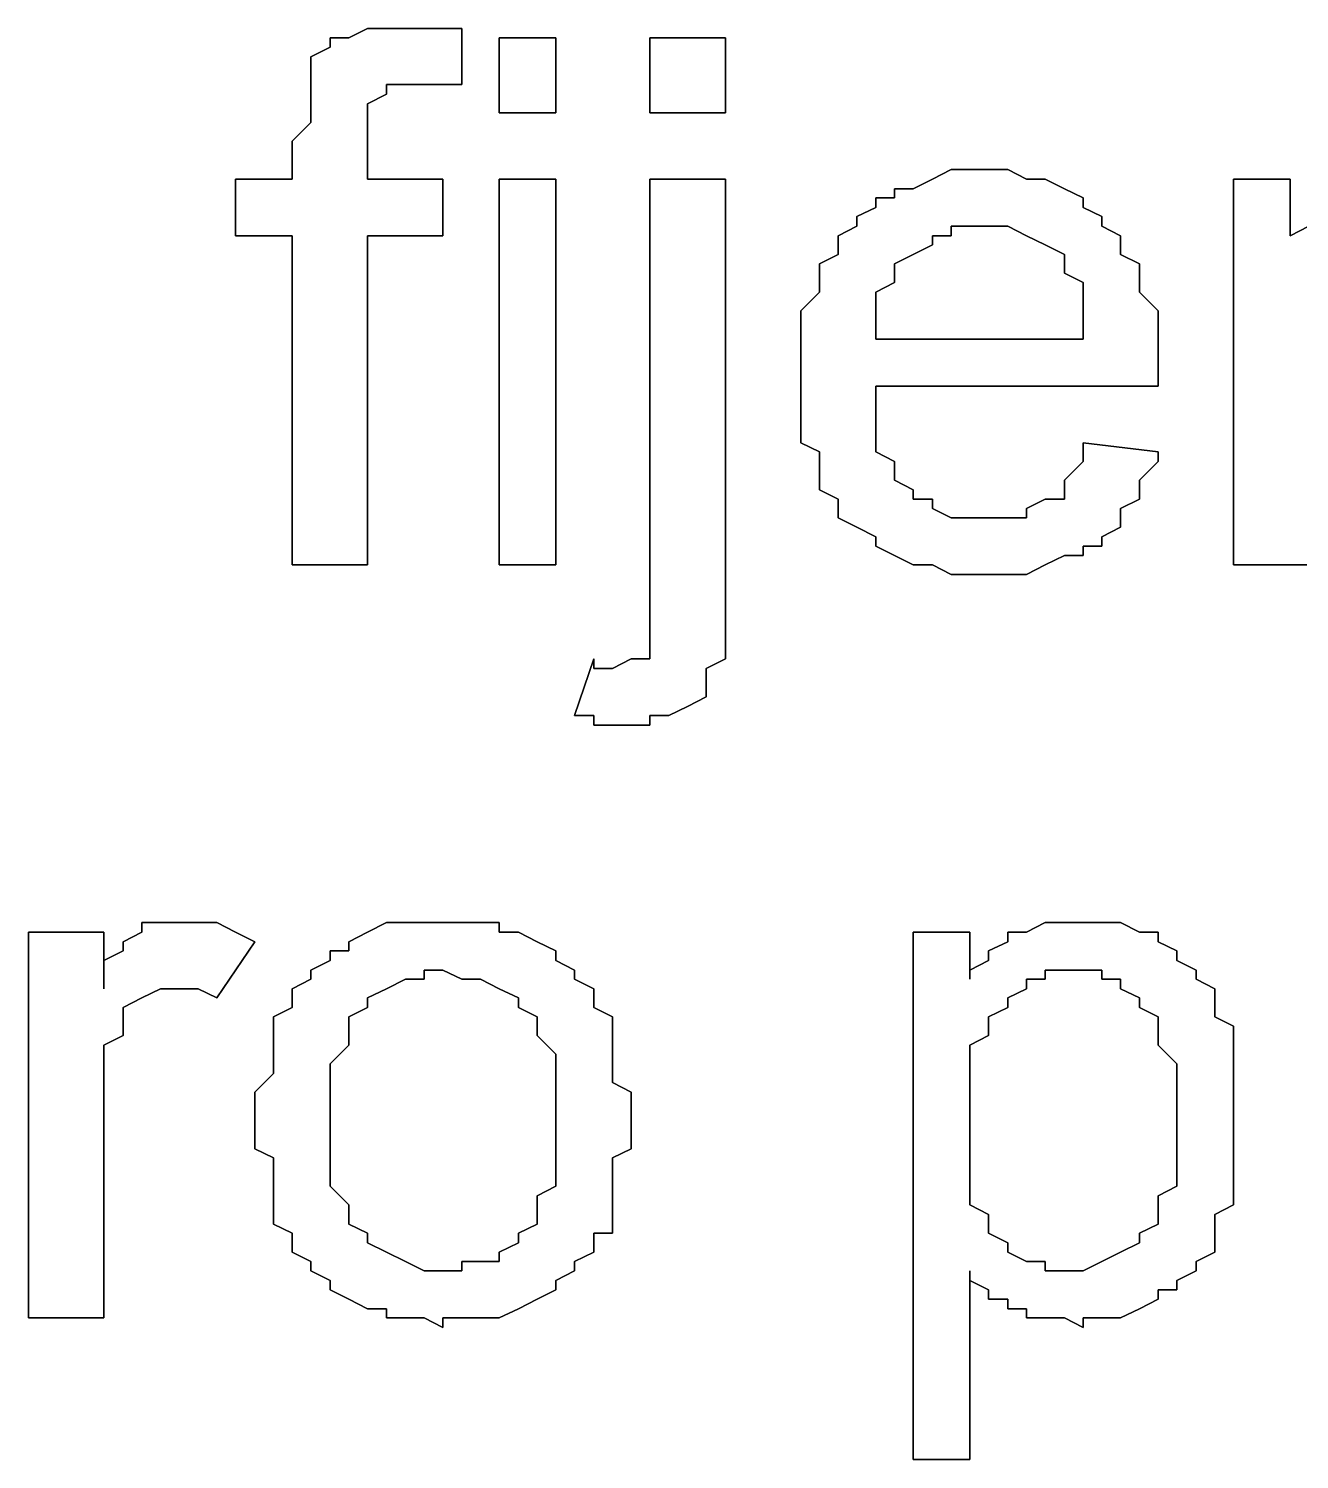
# Model space of a CAD drawing. Header units: metres. Extents: x 2.9 to 42.8, y 1.7 to 28.7.
# Drawn here: x 40.326 to 40.5641, y 16.4306 to 16.6987 of the extents above; entities that cross this region are included whole.
import ezdxf

# ---------------------------------------------------------------- set-up
doc = ezdxf.new("R2010")
doc.units = ezdxf.units.M
doc.layers.add('GRIS', color=8, linetype='Continuous')

msp = doc.modelspace()

# ---------------------------------------------------------------- linework, layer by layer
at = {"layer": 'GRIS', "lineweight": -3}
for points in [[(40.3895, 16.6987), (40.386, 16.697), (40.3895, 16.6987)], [(40.3931, 16.6987), (40.3895, 16.6987), (40.3931, 16.6987)], [(40.3966, 16.6987), (40.3931, 16.6987), (40.3966, 16.6987)], [(40.4001, 16.6987), (40.3966, 16.6987), (40.4001, 16.6987)], [(40.4036, 16.6987), (40.4001, 16.6987), (40.4036, 16.6987)], [(40.4072, 16.6987), (40.4036, 16.6987), (40.4072, 16.6987)], [(40.4072, 16.6882), (40.4072, 16.6987), (40.4072, 16.6882)], [(40.3825, 16.6952), (40.3789, 16.6934), (40.3825, 16.6952)], [(40.386, 16.697), (40.3825, 16.697), (40.386, 16.697)], [(40.3825, 16.697), (40.3825, 16.6952), (40.3825, 16.697)], [(40.4248, 16.697), (40.4142, 16.697), (40.4248, 16.697)], [(40.4142, 16.697), (40.4142, 16.6829), (40.4142, 16.697)], [(40.4248, 16.6829), (40.4248, 16.697), (40.4248, 16.6829)], [(40.4566, 16.697), (40.4424, 16.697), (40.4566, 16.697)], [(40.4424, 16.697), (40.4424, 16.6829), (40.4424, 16.697)], [(40.4566, 16.6829), (40.4566, 16.697), (40.4566, 16.6829)], [(40.3789, 16.6934), (40.3789, 16.6917), (40.3789, 16.6934)], [(40.3789, 16.6917), (40.3789, 16.6882), (40.3789, 16.6917)], [(40.3789, 16.6882), (40.3789, 16.6864), (40.3789, 16.6882)], [(40.3931, 16.6864), (40.3931, 16.6882), (40.3931, 16.6864)], [(40.3931, 16.6882), (40.3966, 16.6882), (40.3931, 16.6882)], [(40.3966, 16.6882), (40.4001, 16.6882), (40.3966, 16.6882)], [(40.4001, 16.6882), (40.4036, 16.6882), (40.4001, 16.6882)], [(40.4036, 16.6882), (40.4072, 16.6882), (40.4036, 16.6882)], [(40.3789, 16.6864), (40.3789, 16.6829), (40.3789, 16.6864)], [(40.3895, 16.6846), (40.3931, 16.6864), (40.3895, 16.6846)], [(40.3895, 16.6829), (40.3895, 16.6846), (40.3895, 16.6829)], [(40.3789, 16.6829), (40.3789, 16.6811), (40.3789, 16.6829)], [(40.3895, 16.6793), (40.3895, 16.6829), (40.3895, 16.6793)], [(40.4142, 16.6829), (40.4248, 16.6829), (40.4142, 16.6829)], [(40.4424, 16.6829), (40.4566, 16.6829), (40.4424, 16.6829)], [(40.3789, 16.6811), (40.3754, 16.6776), (40.3789, 16.6811)], [(40.3895, 16.6776), (40.3895, 16.6793), (40.3895, 16.6776)], [(40.3754, 16.6776), (40.3754, 16.6705), (40.3754, 16.6776)], [(40.3895, 16.6705), (40.3895, 16.6776), (40.3895, 16.6705)], [(40.3754, 16.6705), (40.3648, 16.6705), (40.3754, 16.6705)], [(40.3648, 16.6705), (40.3648, 16.6599), (40.3648, 16.6705)], [(40.4036, 16.6705), (40.3895, 16.6705), (40.4036, 16.6705)], [(40.4036, 16.6599), (40.4036, 16.6705), (40.4036, 16.6599)], [(40.4248, 16.6705), (40.4142, 16.6705), (40.4248, 16.6705)], [(40.4142, 16.6705), (40.4142, 16.5982), (40.4142, 16.6705)], [(40.4248, 16.5982), (40.4248, 16.6705), (40.4248, 16.5982)], [(40.4566, 16.6705), (40.4424, 16.6705), (40.4566, 16.6705)], [(40.4424, 16.6705), (40.4424, 16.5947), (40.4424, 16.6705)], [(40.4566, 16.5947), (40.4566, 16.6705), (40.4566, 16.5947)], [(40.4954, 16.6705), (40.4918, 16.6687), (40.4954, 16.6705)], [(40.4989, 16.6723), (40.4954, 16.6705), (40.4989, 16.6723)], [(40.5024, 16.6723), (40.4989, 16.6723), (40.5024, 16.6723)], [(40.5059, 16.6723), (40.5024, 16.6723), (40.5059, 16.6723)], [(40.5095, 16.6723), (40.5059, 16.6723), (40.5095, 16.6723)], [(40.513, 16.6705), (40.5095, 16.6723), (40.513, 16.6705)], [(40.5165, 16.6705), (40.513, 16.6705), (40.5165, 16.6705)], [(40.5201, 16.6687), (40.5165, 16.6705), (40.5201, 16.6687)], [(40.5624, 16.6705), (40.5518, 16.6705), (40.5624, 16.6705)], [(40.5518, 16.6705), (40.5518, 16.5982), (40.5518, 16.6705)], [(40.5624, 16.6599), (40.5624, 16.6705), (40.5624, 16.6599)], [(40.4918, 16.6687), (40.4883, 16.6687), (40.4918, 16.6687)], [(40.4883, 16.6687), (40.4883, 16.667), (40.4883, 16.6687)], [(40.5236, 16.667), (40.5201, 16.6687), (40.5236, 16.667)], [(40.4848, 16.6652), (40.4812, 16.6635), (40.4848, 16.6652)], [(40.4883, 16.667), (40.4848, 16.667), (40.4883, 16.667)], [(40.4848, 16.667), (40.4848, 16.6652), (40.4848, 16.667)], [(40.5236, 16.6652), (40.5236, 16.667), (40.5236, 16.6652)], [(40.5271, 16.6635), (40.5236, 16.6652), (40.5271, 16.6635)], [(40.4812, 16.6635), (40.4812, 16.6617), (40.4812, 16.6635)], [(40.5271, 16.6617), (40.5271, 16.6635), (40.5271, 16.6617)], [(40.3648, 16.6599), (40.3754, 16.6599), (40.3648, 16.6599)], [(40.3754, 16.6599), (40.3754, 16.5982), (40.3754, 16.6599)], [(40.3895, 16.5982), (40.3895, 16.6599), (40.3895, 16.5982)], [(40.3895, 16.6599), (40.4036, 16.6599), (40.3895, 16.6599)], [(40.4812, 16.6617), (40.4777, 16.6599), (40.4812, 16.6617)], [(40.4777, 16.6599), (40.4777, 16.6582), (40.4777, 16.6599)], [(40.4954, 16.6582), (40.4954, 16.6599), (40.4954, 16.6582)], [(40.4954, 16.6599), (40.4989, 16.6599), (40.4954, 16.6599)], [(40.4989, 16.6599), (40.4989, 16.6617), (40.4989, 16.6599)], [(40.4989, 16.6617), (40.5024, 16.6617), (40.4989, 16.6617)], [(40.5024, 16.6617), (40.5059, 16.6617), (40.5024, 16.6617)], [(40.5059, 16.6617), (40.5095, 16.6617), (40.5059, 16.6617)], [(40.5095, 16.6617), (40.513, 16.6599), (40.5095, 16.6617)], [(40.513, 16.6599), (40.5165, 16.6582), (40.513, 16.6599)], [(40.5306, 16.6599), (40.5271, 16.6617), (40.5306, 16.6599)], [(40.5306, 16.6582), (40.5306, 16.6599), (40.5306, 16.6582)], [(40.5659, 16.6617), (40.5624, 16.6599), (40.5659, 16.6617)], [(40.4777, 16.6582), (40.4777, 16.6564), (40.4777, 16.6582)], [(40.4918, 16.6564), (40.4954, 16.6582), (40.4918, 16.6564)], [(40.5165, 16.6582), (40.5201, 16.6564), (40.5165, 16.6582)], [(40.5306, 16.6564), (40.5306, 16.6582), (40.5306, 16.6564)], [(40.4777, 16.6564), (40.4742, 16.6546), (40.4777, 16.6564)], [(40.4742, 16.6546), (40.4742, 16.6529), (40.4742, 16.6546)], [(40.4883, 16.6546), (40.4918, 16.6564), (40.4883, 16.6546)], [(40.4883, 16.6529), (40.4883, 16.6546), (40.4883, 16.6529)], [(40.5201, 16.6564), (40.5201, 16.6546), (40.5201, 16.6564)], [(40.5201, 16.6546), (40.5201, 16.6529), (40.5201, 16.6546)], [(40.5342, 16.6546), (40.5306, 16.6564), (40.5342, 16.6546)], [(40.5342, 16.6529), (40.5342, 16.6546), (40.5342, 16.6529)], [(40.4742, 16.6529), (40.4742, 16.6511), (40.4742, 16.6529)], [(40.4883, 16.6511), (40.4883, 16.6529), (40.4883, 16.6511)], [(40.5201, 16.6529), (40.5236, 16.6511), (40.5201, 16.6529)], [(40.5342, 16.6511), (40.5342, 16.6529), (40.5342, 16.6511)], [(40.4742, 16.6493), (40.4707, 16.6458), (40.4742, 16.6493)], [(40.4742, 16.6511), (40.4742, 16.6493), (40.4742, 16.6511)], [(40.4848, 16.6493), (40.4883, 16.6511), (40.4848, 16.6493)], [(40.4848, 16.6458), (40.4848, 16.6493), (40.4848, 16.6458)], [(40.5236, 16.6511), (40.5236, 16.6493), (40.5236, 16.6511)], [(40.5236, 16.6493), (40.5236, 16.6458), (40.5236, 16.6493)], [(40.5342, 16.6493), (40.5342, 16.6511), (40.5342, 16.6493)], [(40.5377, 16.6458), (40.5342, 16.6493), (40.5377, 16.6458)], [(40.4707, 16.6458), (40.4707, 16.6441), (40.4707, 16.6458)], [(40.4707, 16.6441), (40.4707, 16.6423), (40.4707, 16.6441)], [(40.4848, 16.6441), (40.4848, 16.6458), (40.4848, 16.6441)], [(40.4848, 16.6405), (40.4848, 16.6441), (40.4848, 16.6405)], [(40.5236, 16.6458), (40.5236, 16.6441), (40.5236, 16.6458)], [(40.5236, 16.6441), (40.5236, 16.6405), (40.5236, 16.6441)], [(40.5377, 16.6441), (40.5377, 16.6458), (40.5377, 16.6441)], [(40.5377, 16.6423), (40.5377, 16.6441), (40.5377, 16.6423)], [(40.4707, 16.6423), (40.4707, 16.6388), (40.4707, 16.6423)], [(40.5377, 16.6388), (40.5377, 16.6423), (40.5377, 16.6388)], [(40.4707, 16.6388), (40.4707, 16.637), (40.4707, 16.6388)], [(40.5236, 16.6405), (40.4848, 16.6405), (40.5236, 16.6405)], [(40.5377, 16.637), (40.5377, 16.6388), (40.5377, 16.637)], [(40.4707, 16.637), (40.4707, 16.6335), (40.4707, 16.637)], [(40.5377, 16.6335), (40.5377, 16.637), (40.5377, 16.6335)], [(40.4707, 16.6335), (40.4707, 16.6317), (40.4707, 16.6335)], [(40.5377, 16.6317), (40.5377, 16.6335), (40.5377, 16.6317)], [(40.4707, 16.6317), (40.4707, 16.6299), (40.4707, 16.6317)], [(40.4848, 16.6282), (40.4848, 16.6317), (40.4848, 16.6282)], [(40.4848, 16.6317), (40.5377, 16.6317), (40.4848, 16.6317)], [(40.4707, 16.6299), (40.4707, 16.6264), (40.4707, 16.6299)], [(40.4848, 16.6264), (40.4848, 16.6282), (40.4848, 16.6264)], [(40.4707, 16.6264), (40.4707, 16.6247), (40.4707, 16.6264)], [(40.4848, 16.6229), (40.4848, 16.6264), (40.4848, 16.6229)], [(40.4707, 16.6247), (40.4707, 16.6211), (40.4707, 16.6247)], [(40.4848, 16.6211), (40.4848, 16.6229), (40.4848, 16.6211)], [(40.4707, 16.6211), (40.4742, 16.6194), (40.4707, 16.6211)], [(40.4848, 16.6194), (40.4848, 16.6211), (40.4848, 16.6194)], [(40.5236, 16.6211), (40.5236, 16.6194), (40.5236, 16.6211)], [(40.5377, 16.6194), (40.5236, 16.6211), (40.5377, 16.6194)], [(40.4742, 16.6194), (40.4742, 16.6176), (40.4742, 16.6194)], [(40.4742, 16.6176), (40.4742, 16.6158), (40.4742, 16.6176)], [(40.4883, 16.6176), (40.4848, 16.6194), (40.4883, 16.6176)], [(40.4883, 16.6158), (40.4883, 16.6176), (40.4883, 16.6158)], [(40.5236, 16.6176), (40.5201, 16.6141), (40.5236, 16.6176)], [(40.5236, 16.6194), (40.5236, 16.6176), (40.5236, 16.6194)], [(40.5342, 16.6141), (40.5377, 16.6176), (40.5342, 16.6141)], [(40.5377, 16.6176), (40.5377, 16.6194), (40.5377, 16.6176)], [(40.4742, 16.6158), (40.4742, 16.6123), (40.4742, 16.6158)], [(40.4883, 16.6141), (40.4883, 16.6158), (40.4883, 16.6141)], [(40.4742, 16.6123), (40.4777, 16.6105), (40.4742, 16.6123)], [(40.4918, 16.6123), (40.4883, 16.6141), (40.4918, 16.6123)], [(40.4918, 16.6105), (40.4918, 16.6123), (40.4918, 16.6105)], [(40.5201, 16.6141), (40.5201, 16.6123), (40.5201, 16.6141)], [(40.5201, 16.6123), (40.5201, 16.6105), (40.5201, 16.6123)], [(40.5342, 16.6123), (40.5342, 16.6141), (40.5342, 16.6123)], [(40.5342, 16.6105), (40.5342, 16.6123), (40.5342, 16.6105)], [(40.4777, 16.6105), (40.4777, 16.6088), (40.4777, 16.6105)], [(40.4777, 16.6088), (40.4777, 16.607), (40.4777, 16.6088)], [(40.4954, 16.6105), (40.4918, 16.6105), (40.4954, 16.6105)], [(40.4954, 16.6088), (40.4954, 16.6105), (40.4954, 16.6088)], [(40.4989, 16.607), (40.4954, 16.6088), (40.4989, 16.607)], [(40.5165, 16.6105), (40.513, 16.6088), (40.5165, 16.6105)], [(40.513, 16.6088), (40.513, 16.607), (40.513, 16.6088)], [(40.5201, 16.6105), (40.5165, 16.6105), (40.5201, 16.6105)], [(40.5306, 16.6088), (40.5342, 16.6105), (40.5306, 16.6088)], [(40.5306, 16.607), (40.5306, 16.6088), (40.5306, 16.607)], [(40.4777, 16.607), (40.4812, 16.6053), (40.4777, 16.607)], [(40.5024, 16.607), (40.4989, 16.607), (40.5024, 16.607)], [(40.5059, 16.607), (40.5024, 16.607), (40.5059, 16.607)], [(40.5095, 16.607), (40.5059, 16.607), (40.5095, 16.607)], [(40.513, 16.607), (40.5095, 16.607), (40.513, 16.607)], [(40.5306, 16.6053), (40.5306, 16.607), (40.5306, 16.6053)], [(40.4812, 16.6053), (40.4848, 16.6035), (40.4812, 16.6053)], [(40.4848, 16.6035), (40.4848, 16.6017), (40.4848, 16.6035)], [(40.5271, 16.6035), (40.5306, 16.6053), (40.5271, 16.6035)], [(40.5271, 16.6017), (40.5271, 16.6035), (40.5271, 16.6017)], [(40.4848, 16.6017), (40.4883, 16.6), (40.4848, 16.6017)], [(40.5236, 16.6), (40.5236, 16.6017), (40.5236, 16.6)], [(40.5236, 16.6017), (40.5271, 16.6017), (40.5236, 16.6017)], [(40.3754, 16.5982), (40.3895, 16.5982), (40.3754, 16.5982)], [(40.4142, 16.5982), (40.4248, 16.5982), (40.4142, 16.5982)], [(40.4883, 16.6), (40.4918, 16.5982), (40.4883, 16.6)], [(40.4918, 16.5982), (40.4954, 16.5982), (40.4918, 16.5982)], [(40.4954, 16.5982), (40.4989, 16.5964), (40.4954, 16.5982)], [(40.513, 16.5964), (40.5165, 16.5982), (40.513, 16.5964)], [(40.5165, 16.5982), (40.5201, 16.6), (40.5165, 16.5982)], [(40.5201, 16.6), (40.5236, 16.6), (40.5201, 16.6)], [(40.5518, 16.5982), (40.5659, 16.5982), (40.5518, 16.5982)], [(40.4989, 16.5964), (40.5024, 16.5964), (40.4989, 16.5964)], [(40.5024, 16.5964), (40.5059, 16.5964), (40.5024, 16.5964)], [(40.5059, 16.5964), (40.5095, 16.5964), (40.5059, 16.5964)], [(40.5095, 16.5964), (40.513, 16.5964), (40.5095, 16.5964)], [(40.4424, 16.5947), (40.4424, 16.5929), (40.4424, 16.5947)], [(40.4424, 16.5929), (40.4424, 16.5894), (40.4424, 16.5929)], [(40.4566, 16.5911), (40.4566, 16.5947), (40.4566, 16.5911)], [(40.4566, 16.5876), (40.4566, 16.5911), (40.4566, 16.5876)], [(40.4424, 16.5894), (40.4424, 16.5876), (40.4424, 16.5894)], [(40.4424, 16.5876), (40.4424, 16.5841), (40.4424, 16.5876)], [(40.4566, 16.5858), (40.4566, 16.5876), (40.4566, 16.5858)], [(40.4566, 16.5823), (40.4566, 16.5858), (40.4566, 16.5823)], [(40.4424, 16.5841), (40.4424, 16.5823), (40.4424, 16.5841)], [(40.4424, 16.5823), (40.4424, 16.5806), (40.4424, 16.5823)], [(40.4566, 16.5806), (40.4566, 16.5823), (40.4566, 16.5806)], [(40.4319, 16.5806), (40.4283, 16.57), (40.4319, 16.5806)], [(40.4319, 16.5788), (40.4319, 16.5806), (40.4319, 16.5788)], [(40.4389, 16.5806), (40.4354, 16.5788), (40.4389, 16.5806)], [(40.4424, 16.5806), (40.4389, 16.5806), (40.4424, 16.5806)], [(40.453, 16.5788), (40.4566, 16.5806), (40.453, 16.5788)], [(40.4354, 16.5788), (40.4319, 16.5788), (40.4354, 16.5788)], [(40.453, 16.577), (40.453, 16.5788), (40.453, 16.577)], [(40.453, 16.5753), (40.453, 16.577), (40.453, 16.5753)], [(40.453, 16.5735), (40.453, 16.5753), (40.453, 16.5735)], [(40.446, 16.57), (40.4495, 16.5717), (40.446, 16.57)], [(40.4495, 16.5717), (40.453, 16.5735), (40.4495, 16.5717)], [(40.4283, 16.57), (40.4319, 16.57), (40.4283, 16.57)], [(40.4319, 16.57), (40.4319, 16.5682), (40.4319, 16.57)], [(40.4424, 16.5682), (40.4424, 16.57), (40.4424, 16.5682)], [(40.4424, 16.57), (40.446, 16.57), (40.4424, 16.57)], [(40.4319, 16.5682), (40.4354, 16.5682), (40.4319, 16.5682)], [(40.4354, 16.5682), (40.4389, 16.5682), (40.4354, 16.5682)], [(40.4389, 16.5682), (40.4424, 16.5682), (40.4389, 16.5682)], [(40.3507, 16.5312), (40.3472, 16.5312), (40.3507, 16.5312)], [(40.3472, 16.5312), (40.3472, 16.5294), (40.3472, 16.5312)], [(40.3543, 16.5312), (40.3507, 16.5312), (40.3543, 16.5312)], [(40.3578, 16.5312), (40.3543, 16.5312), (40.3578, 16.5312)], [(40.3613, 16.5312), (40.3578, 16.5312), (40.3613, 16.5312)], [(40.3648, 16.5294), (40.3613, 16.5312), (40.3648, 16.5294)], [(40.3931, 16.5312), (40.3895, 16.5294), (40.3931, 16.5312)], [(40.3966, 16.5312), (40.3931, 16.5312), (40.3966, 16.5312)], [(40.4001, 16.5312), (40.3966, 16.5312), (40.4001, 16.5312)], [(40.4036, 16.5312), (40.4001, 16.5312), (40.4036, 16.5312)], [(40.4072, 16.5312), (40.4036, 16.5312), (40.4072, 16.5312)], [(40.4107, 16.5312), (40.4072, 16.5312), (40.4107, 16.5312)], [(40.4142, 16.5312), (40.4107, 16.5312), (40.4142, 16.5312)], [(40.4142, 16.5294), (40.4142, 16.5312), (40.4142, 16.5294)], [(40.5165, 16.5312), (40.513, 16.5294), (40.5165, 16.5312)], [(40.5201, 16.5312), (40.5165, 16.5312), (40.5201, 16.5312)], [(40.5236, 16.5312), (40.5201, 16.5312), (40.5236, 16.5312)], [(40.5271, 16.5312), (40.5236, 16.5312), (40.5271, 16.5312)], [(40.5306, 16.5312), (40.5271, 16.5312), (40.5306, 16.5312)], [(40.5342, 16.5294), (40.5306, 16.5312), (40.5342, 16.5294)], [(40.3401, 16.5294), (40.326, 16.5294), (40.3401, 16.5294)], [(40.326, 16.5294), (40.326, 16.4571), (40.326, 16.5294)], [(40.3401, 16.5188), (40.3401, 16.5294), (40.3401, 16.5188)], [(40.3472, 16.5294), (40.3437, 16.5276), (40.3472, 16.5294)], [(40.3684, 16.5276), (40.3648, 16.5294), (40.3684, 16.5276)], [(40.3895, 16.5294), (40.386, 16.5276), (40.3895, 16.5294)], [(40.4178, 16.5294), (40.4142, 16.5294), (40.4178, 16.5294)], [(40.4213, 16.5276), (40.4178, 16.5294), (40.4213, 16.5276)], [(40.5024, 16.5294), (40.4918, 16.5294), (40.5024, 16.5294)], [(40.4918, 16.5294), (40.4918, 16.4306), (40.4918, 16.5294)], [(40.5024, 16.5206), (40.5024, 16.5294), (40.5024, 16.5206)], [(40.513, 16.5294), (40.5095, 16.5294), (40.513, 16.5294)], [(40.5095, 16.5294), (40.5095, 16.5276), (40.5095, 16.5294)], [(40.5377, 16.5294), (40.5342, 16.5294), (40.5377, 16.5294)], [(40.5377, 16.5276), (40.5377, 16.5294), (40.5377, 16.5276)], [(40.3437, 16.5259), (40.3401, 16.5241), (40.3437, 16.5259)], [(40.3437, 16.5276), (40.3437, 16.5259), (40.3437, 16.5276)], [(40.3613, 16.5171), (40.3684, 16.5276), (40.3613, 16.5171)], [(40.386, 16.5259), (40.3825, 16.5259), (40.386, 16.5259)], [(40.3825, 16.5259), (40.3825, 16.5241), (40.3825, 16.5259)], [(40.386, 16.5276), (40.386, 16.5259), (40.386, 16.5276)], [(40.4248, 16.5259), (40.4213, 16.5276), (40.4248, 16.5259)], [(40.4248, 16.5241), (40.4248, 16.5259), (40.4248, 16.5241)], [(40.5095, 16.5276), (40.5059, 16.5259), (40.5095, 16.5276)], [(40.5059, 16.5259), (40.5059, 16.5241), (40.5059, 16.5259)], [(40.5412, 16.5259), (40.5377, 16.5276), (40.5412, 16.5259)], [(40.5412, 16.5241), (40.5412, 16.5259), (40.5412, 16.5241)], [(40.3401, 16.5241), (40.3401, 16.5223), (40.3401, 16.5241)], [(40.3825, 16.5241), (40.3789, 16.5223), (40.3825, 16.5241)], [(40.4283, 16.5223), (40.4248, 16.5241), (40.4283, 16.5223)], [(40.5059, 16.5241), (40.5024, 16.5223), (40.5059, 16.5241)], [(40.5448, 16.5223), (40.5412, 16.5241), (40.5448, 16.5223)], [(40.3401, 16.5223), (40.3401, 16.5188), (40.3401, 16.5223)], [(40.3789, 16.5206), (40.3754, 16.5188), (40.3789, 16.5206)], [(40.3789, 16.5223), (40.3789, 16.5206), (40.3789, 16.5223)], [(40.3931, 16.5188), (40.3966, 16.5206), (40.3931, 16.5188)], [(40.3966, 16.5206), (40.4001, 16.5206), (40.3966, 16.5206)], [(40.4001, 16.5206), (40.4001, 16.5223), (40.4001, 16.5206)], [(40.4001, 16.5223), (40.4036, 16.5223), (40.4001, 16.5223)], [(40.4036, 16.5223), (40.4072, 16.5206), (40.4036, 16.5223)], [(40.4072, 16.5206), (40.4107, 16.5206), (40.4072, 16.5206)], [(40.4107, 16.5206), (40.4142, 16.5188), (40.4107, 16.5206)], [(40.4283, 16.5206), (40.4283, 16.5223), (40.4283, 16.5206)], [(40.4319, 16.5188), (40.4283, 16.5206), (40.4319, 16.5188)], [(40.5024, 16.5223), (40.5024, 16.5206), (40.5024, 16.5223)], [(40.513, 16.5188), (40.513, 16.5206), (40.513, 16.5188)], [(40.513, 16.5206), (40.5165, 16.5206), (40.513, 16.5206)], [(40.5165, 16.5206), (40.5165, 16.5223), (40.5165, 16.5206)], [(40.5165, 16.5223), (40.5201, 16.5223), (40.5165, 16.5223)], [(40.5201, 16.5223), (40.5236, 16.5223), (40.5201, 16.5223)], [(40.5236, 16.5223), (40.5271, 16.5223), (40.5236, 16.5223)], [(40.5271, 16.5223), (40.5271, 16.5206), (40.5271, 16.5223)], [(40.5271, 16.5206), (40.5306, 16.5206), (40.5271, 16.5206)], [(40.5306, 16.5206), (40.5306, 16.5188), (40.5306, 16.5206)], [(40.5448, 16.5206), (40.5448, 16.5223), (40.5448, 16.5206)], [(40.5483, 16.5188), (40.5448, 16.5206), (40.5483, 16.5188)], [(40.3472, 16.5171), (40.3507, 16.5188), (40.3472, 16.5171)], [(40.3507, 16.5188), (40.3543, 16.5188), (40.3507, 16.5188)], [(40.3543, 16.5188), (40.3578, 16.5188), (40.3543, 16.5188)], [(40.3578, 16.5188), (40.3613, 16.5171), (40.3578, 16.5188)], [(40.3754, 16.5188), (40.3754, 16.5171), (40.3754, 16.5188)], [(40.3895, 16.5171), (40.3931, 16.5188), (40.3895, 16.5171)], [(40.4142, 16.5188), (40.4178, 16.5171), (40.4142, 16.5188)], [(40.4319, 16.5171), (40.4319, 16.5188), (40.4319, 16.5171)], [(40.5095, 16.5171), (40.513, 16.5188), (40.5095, 16.5171)], [(40.5306, 16.5188), (40.5342, 16.5171), (40.5306, 16.5188)], [(40.5483, 16.5171), (40.5483, 16.5188), (40.5483, 16.5171)], [(40.3437, 16.5153), (40.3472, 16.5171), (40.3437, 16.5153)], [(40.3437, 16.5135), (40.3437, 16.5153), (40.3437, 16.5135)], [(40.3754, 16.5153), (40.3719, 16.5135), (40.3754, 16.5153)], [(40.3754, 16.5171), (40.3754, 16.5153), (40.3754, 16.5171)], [(40.386, 16.5135), (40.3895, 16.5153), (40.386, 16.5135)], [(40.3895, 16.5153), (40.3895, 16.5171), (40.3895, 16.5153)], [(40.4178, 16.5171), (40.4178, 16.5153), (40.4178, 16.5171)], [(40.4178, 16.5153), (40.4213, 16.5135), (40.4178, 16.5153)], [(40.4319, 16.5153), (40.4319, 16.5171), (40.4319, 16.5153)], [(40.4354, 16.5135), (40.4319, 16.5153), (40.4354, 16.5135)], [(40.5059, 16.5135), (40.5095, 16.5153), (40.5059, 16.5135)], [(40.5095, 16.5153), (40.5095, 16.5171), (40.5095, 16.5153)], [(40.5342, 16.5171), (40.5342, 16.5153), (40.5342, 16.5171)], [(40.5342, 16.5153), (40.5377, 16.5135), (40.5342, 16.5153)], [(40.5483, 16.5135), (40.5483, 16.5171), (40.5483, 16.5135)], [(40.3437, 16.5118), (40.3437, 16.5135), (40.3437, 16.5118)], [(40.3719, 16.5135), (40.3719, 16.5118), (40.3719, 16.5135)], [(40.386, 16.5118), (40.386, 16.5135), (40.386, 16.5118)], [(40.4213, 16.5135), (40.4213, 16.5118), (40.4213, 16.5135)], [(40.4354, 16.5118), (40.4354, 16.5135), (40.4354, 16.5118)], [(40.5059, 16.5118), (40.5059, 16.5135), (40.5059, 16.5118)], [(40.5377, 16.5135), (40.5377, 16.5118), (40.5377, 16.5135)], [(40.5518, 16.5118), (40.5483, 16.5135), (40.5518, 16.5118)], [(40.3401, 16.5082), (40.3437, 16.51), (40.3401, 16.5082)], [(40.3437, 16.51), (40.3437, 16.5118), (40.3437, 16.51)], [(40.3719, 16.5118), (40.3719, 16.51), (40.3719, 16.5118)], [(40.3719, 16.51), (40.3719, 16.5065), (40.3719, 16.51)], [(40.386, 16.51), (40.386, 16.5118), (40.386, 16.51)], [(40.386, 16.5082), (40.386, 16.51), (40.386, 16.5082)], [(40.4213, 16.5118), (40.4213, 16.51), (40.4213, 16.5118)], [(40.4213, 16.51), (40.4248, 16.5065), (40.4213, 16.51)], [(40.4354, 16.5082), (40.4354, 16.5118), (40.4354, 16.5082)], [(40.5024, 16.5082), (40.5059, 16.51), (40.5024, 16.5082)], [(40.5059, 16.51), (40.5059, 16.5118), (40.5059, 16.51)], [(40.5377, 16.5118), (40.5377, 16.51), (40.5377, 16.5118)], [(40.5377, 16.51), (40.5377, 16.5082), (40.5377, 16.51)], [(40.5518, 16.51), (40.5518, 16.5118), (40.5518, 16.51)], [(40.5518, 16.5065), (40.5518, 16.51), (40.5518, 16.5065)], [(40.3401, 16.5047), (40.3401, 16.5082), (40.3401, 16.5047)], [(40.3825, 16.5047), (40.386, 16.5082), (40.3825, 16.5047)], [(40.4354, 16.5065), (40.4354, 16.5082), (40.4354, 16.5065)], [(40.5024, 16.5047), (40.5024, 16.5082), (40.5024, 16.5047)], [(40.5377, 16.5082), (40.5412, 16.5047), (40.5377, 16.5082)], [(40.3401, 16.5029), (40.3401, 16.5047), (40.3401, 16.5029)], [(40.3719, 16.5065), (40.3719, 16.5047), (40.3719, 16.5065)], [(40.3719, 16.5047), (40.3719, 16.5029), (40.3719, 16.5047)], [(40.3825, 16.5029), (40.3825, 16.5047), (40.3825, 16.5029)], [(40.4248, 16.5065), (40.4248, 16.5047), (40.4248, 16.5065)], [(40.4248, 16.5047), (40.4248, 16.5029), (40.4248, 16.5047)], [(40.4354, 16.5047), (40.4354, 16.5065), (40.4354, 16.5047)], [(40.4354, 16.5012), (40.4354, 16.5047), (40.4354, 16.5012)], [(40.5024, 16.5029), (40.5024, 16.5047), (40.5024, 16.5029)], [(40.5412, 16.5047), (40.5412, 16.5029), (40.5412, 16.5047)], [(40.5518, 16.5047), (40.5518, 16.5065), (40.5518, 16.5047)], [(40.5518, 16.5029), (40.5518, 16.5047), (40.5518, 16.5029)], [(40.3401, 16.5012), (40.3401, 16.5029), (40.3401, 16.5012)], [(40.3719, 16.5029), (40.3684, 16.4994), (40.3719, 16.5029)], [(40.3825, 16.5012), (40.3825, 16.5029), (40.3825, 16.5012)], [(40.4248, 16.5029), (40.4248, 16.4994), (40.4248, 16.5029)], [(40.5024, 16.5012), (40.5024, 16.5029), (40.5024, 16.5012)], [(40.5412, 16.5029), (40.5412, 16.5012), (40.5412, 16.5029)], [(40.5518, 16.4994), (40.5518, 16.5029), (40.5518, 16.4994)], [(40.3401, 16.4977), (40.3401, 16.5012), (40.3401, 16.4977)], [(40.3684, 16.4994), (40.3684, 16.4977), (40.3684, 16.4994)], [(40.3825, 16.4977), (40.3825, 16.5012), (40.3825, 16.4977)], [(40.4248, 16.4994), (40.4248, 16.4977), (40.4248, 16.4994)], [(40.4389, 16.4994), (40.4354, 16.5012), (40.4389, 16.4994)], [(40.4389, 16.4959), (40.4389, 16.4994), (40.4389, 16.4959)], [(40.5024, 16.4977), (40.5024, 16.5012), (40.5024, 16.4977)], [(40.5412, 16.5012), (40.5412, 16.4977), (40.5412, 16.5012)], [(40.5518, 16.4977), (40.5518, 16.4994), (40.5518, 16.4977)], [(40.3401, 16.4959), (40.3401, 16.4977), (40.3401, 16.4959)], [(40.3684, 16.4977), (40.3684, 16.4941), (40.3684, 16.4977)], [(40.3825, 16.4941), (40.3825, 16.4977), (40.3825, 16.4941)], [(40.4248, 16.4977), (40.4248, 16.4941), (40.4248, 16.4977)], [(40.5024, 16.4959), (40.5024, 16.4977), (40.5024, 16.4959)], [(40.5412, 16.4977), (40.5412, 16.4941), (40.5412, 16.4977)], [(40.5518, 16.4941), (40.5518, 16.4977), (40.5518, 16.4941)], [(40.3401, 16.4571), (40.3401, 16.4959), (40.3401, 16.4571)], [(40.3684, 16.4941), (40.3684, 16.4924), (40.3684, 16.4941)], [(40.3825, 16.4906), (40.3825, 16.4941), (40.3825, 16.4906)], [(40.4248, 16.4941), (40.4248, 16.4924), (40.4248, 16.4941)], [(40.4389, 16.4924), (40.4389, 16.4959), (40.4389, 16.4924)], [(40.5024, 16.4941), (40.5024, 16.4959), (40.5024, 16.4941)], [(40.5024, 16.4906), (40.5024, 16.4941), (40.5024, 16.4906)], [(40.5412, 16.4941), (40.5412, 16.4924), (40.5412, 16.4941)], [(40.5518, 16.4924), (40.5518, 16.4941), (40.5518, 16.4924)], [(40.3684, 16.4924), (40.3684, 16.4888), (40.3684, 16.4924)], [(40.4248, 16.4924), (40.4248, 16.4906), (40.4248, 16.4924)], [(40.4389, 16.4888), (40.4389, 16.4924), (40.4389, 16.4888)], [(40.5412, 16.4924), (40.5412, 16.4906), (40.5412, 16.4924)], [(40.5518, 16.4888), (40.5518, 16.4924), (40.5518, 16.4888)], [(40.3684, 16.4888), (40.3719, 16.4871), (40.3684, 16.4888)], [(40.3825, 16.4888), (40.3825, 16.4906), (40.3825, 16.4888)], [(40.3825, 16.4853), (40.3825, 16.4888), (40.3825, 16.4853)], [(40.4248, 16.4906), (40.4248, 16.4871), (40.4248, 16.4906)], [(40.4354, 16.4871), (40.4389, 16.4888), (40.4354, 16.4871)], [(40.5024, 16.4871), (40.5024, 16.4906), (40.5024, 16.4871)], [(40.5412, 16.4906), (40.5412, 16.4871), (40.5412, 16.4906)], [(40.5518, 16.4871), (40.5518, 16.4888), (40.5518, 16.4871)], [(40.3719, 16.4871), (40.3719, 16.4835), (40.3719, 16.4871)], [(40.4248, 16.4871), (40.4248, 16.4853), (40.4248, 16.4871)], [(40.4354, 16.4835), (40.4354, 16.4871), (40.4354, 16.4835)], [(40.5024, 16.4853), (40.5024, 16.4871), (40.5024, 16.4853)], [(40.5412, 16.4871), (40.5412, 16.4853), (40.5412, 16.4871)], [(40.5518, 16.4853), (40.5518, 16.4871), (40.5518, 16.4853)], [(40.3719, 16.4835), (40.3719, 16.4818), (40.3719, 16.4835)], [(40.3825, 16.4835), (40.3825, 16.4853), (40.3825, 16.4835)], [(40.3825, 16.4818), (40.3825, 16.4835), (40.3825, 16.4818)], [(40.4248, 16.4853), (40.4248, 16.4818), (40.4248, 16.4853)], [(40.4354, 16.4818), (40.4354, 16.4835), (40.4354, 16.4818)], [(40.5024, 16.4835), (40.5024, 16.4853), (40.5024, 16.4835)], [(40.5024, 16.48), (40.5024, 16.4835), (40.5024, 16.48)], [(40.5412, 16.4853), (40.5412, 16.4818), (40.5412, 16.4853)], [(40.5518, 16.4818), (40.5518, 16.4853), (40.5518, 16.4818)], [(40.3719, 16.4818), (40.3719, 16.4783), (40.3719, 16.4818)], [(40.386, 16.4783), (40.3825, 16.4818), (40.386, 16.4783)], [(40.4248, 16.4818), (40.4213, 16.48), (40.4248, 16.4818)], [(40.4354, 16.48), (40.4354, 16.4818), (40.4354, 16.48)], [(40.5412, 16.4818), (40.5377, 16.48), (40.5412, 16.4818)], [(40.5518, 16.48), (40.5518, 16.4818), (40.5518, 16.48)], [(40.3719, 16.4783), (40.3719, 16.4765), (40.3719, 16.4783)], [(40.386, 16.4765), (40.386, 16.4783), (40.386, 16.4765)], [(40.4213, 16.48), (40.4213, 16.4783), (40.4213, 16.48)], [(40.4213, 16.4783), (40.4213, 16.4765), (40.4213, 16.4783)], [(40.4354, 16.4783), (40.4354, 16.48), (40.4354, 16.4783)], [(40.4354, 16.4747), (40.4354, 16.4783), (40.4354, 16.4747)], [(40.5024, 16.4783), (40.5024, 16.48), (40.5024, 16.4783)], [(40.5059, 16.4765), (40.5024, 16.4783), (40.5059, 16.4765)], [(40.5377, 16.48), (40.5377, 16.4783), (40.5377, 16.48)], [(40.5377, 16.4783), (40.5377, 16.4765), (40.5377, 16.4783)], [(40.5483, 16.4765), (40.5518, 16.4783), (40.5483, 16.4765)], [(40.5518, 16.4783), (40.5518, 16.48), (40.5518, 16.4783)], [(40.3719, 16.4765), (40.3719, 16.4747), (40.3719, 16.4765)], [(40.386, 16.4747), (40.386, 16.4765), (40.386, 16.4747)], [(40.4213, 16.4765), (40.4213, 16.4747), (40.4213, 16.4765)], [(40.5059, 16.4747), (40.5059, 16.4765), (40.5059, 16.4747)], [(40.5377, 16.4765), (40.5377, 16.4747), (40.5377, 16.4765)], [(40.5483, 16.4747), (40.5483, 16.4765), (40.5483, 16.4747)], [(40.3719, 16.4747), (40.3754, 16.473), (40.3719, 16.4747)], [(40.3754, 16.473), (40.3754, 16.4712), (40.3754, 16.473)], [(40.3895, 16.473), (40.386, 16.4747), (40.3895, 16.473)], [(40.3895, 16.4712), (40.3895, 16.473), (40.3895, 16.4712)], [(40.4213, 16.4747), (40.4178, 16.473), (40.4213, 16.4747)], [(40.4178, 16.473), (40.4178, 16.4712), (40.4178, 16.473)], [(40.4319, 16.4712), (40.4319, 16.473), (40.4319, 16.4712)], [(40.4319, 16.473), (40.4354, 16.473), (40.4319, 16.473)], [(40.4354, 16.473), (40.4354, 16.4747), (40.4354, 16.473)], [(40.5059, 16.473), (40.5059, 16.4747), (40.5059, 16.473)], [(40.5095, 16.4712), (40.5059, 16.473), (40.5095, 16.4712)], [(40.5377, 16.4747), (40.5342, 16.473), (40.5377, 16.4747)], [(40.5342, 16.473), (40.5342, 16.4712), (40.5342, 16.473)], [(40.5483, 16.473), (40.5483, 16.4747), (40.5483, 16.473)], [(40.5483, 16.4694), (40.5483, 16.473), (40.5483, 16.4694)], [(40.3754, 16.4712), (40.3754, 16.4694), (40.3754, 16.4712)], [(40.3754, 16.4694), (40.3789, 16.4677), (40.3754, 16.4694)], [(40.3931, 16.4694), (40.3895, 16.4712), (40.3931, 16.4694)], [(40.3966, 16.4677), (40.3931, 16.4694), (40.3966, 16.4677)], [(40.4178, 16.4712), (40.4142, 16.4694), (40.4178, 16.4712)], [(40.4142, 16.4694), (40.4142, 16.4677), (40.4142, 16.4694)], [(40.4283, 16.4677), (40.4319, 16.4694), (40.4283, 16.4677)], [(40.4319, 16.4694), (40.4319, 16.4712), (40.4319, 16.4694)], [(40.5095, 16.4694), (40.5095, 16.4712), (40.5095, 16.4694)], [(40.513, 16.4677), (40.5095, 16.4694), (40.513, 16.4677)], [(40.5306, 16.4694), (40.5271, 16.4677), (40.5306, 16.4694)], [(40.5342, 16.4712), (40.5306, 16.4694), (40.5342, 16.4712)], [(40.5448, 16.4677), (40.5483, 16.4694), (40.5448, 16.4677)], [(40.3789, 16.4677), (40.3789, 16.4659), (40.3789, 16.4677)], [(40.4001, 16.4659), (40.3966, 16.4677), (40.4001, 16.4659)], [(40.4107, 16.4677), (40.4072, 16.4677), (40.4107, 16.4677)], [(40.4072, 16.4677), (40.4072, 16.4659), (40.4072, 16.4677)], [(40.4142, 16.4677), (40.4107, 16.4677), (40.4142, 16.4677)], [(40.4283, 16.4659), (40.4283, 16.4677), (40.4283, 16.4659)], [(40.5165, 16.4677), (40.513, 16.4677), (40.5165, 16.4677)], [(40.5165, 16.4659), (40.5165, 16.4677), (40.5165, 16.4659)], [(40.5271, 16.4677), (40.5236, 16.4659), (40.5271, 16.4677)], [(40.5448, 16.4659), (40.5448, 16.4677), (40.5448, 16.4659)], [(40.3789, 16.4659), (40.3825, 16.4641), (40.3789, 16.4659)], [(40.3825, 16.4641), (40.3825, 16.4624), (40.3825, 16.4641)], [(40.4036, 16.4659), (40.4001, 16.4659), (40.4036, 16.4659)], [(40.4072, 16.4659), (40.4036, 16.4659), (40.4072, 16.4659)], [(40.4248, 16.4641), (40.4283, 16.4659), (40.4248, 16.4641)], [(40.4248, 16.4624), (40.4248, 16.4641), (40.4248, 16.4624)], [(40.5024, 16.4306), (40.5024, 16.4659), (40.5024, 16.4306)], [(40.5024, 16.4659), (40.5024, 16.4641), (40.5024, 16.4659)], [(40.5024, 16.4641), (40.5059, 16.4624), (40.5024, 16.4641)], [(40.5201, 16.4659), (40.5165, 16.4659), (40.5201, 16.4659)], [(40.5236, 16.4659), (40.5201, 16.4659), (40.5236, 16.4659)], [(40.5412, 16.4641), (40.5448, 16.4659), (40.5412, 16.4641)], [(40.5412, 16.4624), (40.5412, 16.4641), (40.5412, 16.4624)], [(40.3825, 16.4624), (40.386, 16.4606), (40.3825, 16.4624)], [(40.4213, 16.4606), (40.4248, 16.4624), (40.4213, 16.4606)], [(40.5059, 16.4624), (40.5059, 16.4606), (40.5059, 16.4624)], [(40.5377, 16.4606), (40.5377, 16.4624), (40.5377, 16.4606)], [(40.5377, 16.4624), (40.5412, 16.4624), (40.5377, 16.4624)], [(40.386, 16.4606), (40.3895, 16.4588), (40.386, 16.4606)], [(40.3895, 16.4588), (40.3931, 16.4588), (40.3895, 16.4588)], [(40.3931, 16.4588), (40.3931, 16.4571), (40.3931, 16.4588)], [(40.4142, 16.4571), (40.4178, 16.4588), (40.4142, 16.4571)], [(40.4178, 16.4588), (40.4213, 16.4606), (40.4178, 16.4588)], [(40.5059, 16.4606), (40.5095, 16.4606), (40.5059, 16.4606)], [(40.5095, 16.4606), (40.5095, 16.4588), (40.5095, 16.4606)], [(40.5095, 16.4588), (40.513, 16.4588), (40.5095, 16.4588)], [(40.513, 16.4588), (40.513, 16.4571), (40.513, 16.4588)], [(40.5306, 16.4571), (40.5342, 16.4588), (40.5306, 16.4571)], [(40.5342, 16.4588), (40.5377, 16.4606), (40.5342, 16.4588)], [(40.326, 16.4571), (40.3401, 16.4571), (40.326, 16.4571)], [(40.3931, 16.4571), (40.3966, 16.4571), (40.3931, 16.4571)], [(40.3966, 16.4571), (40.4001, 16.4571), (40.3966, 16.4571)], [(40.4001, 16.4571), (40.4036, 16.4553), (40.4001, 16.4571)], [(40.4036, 16.4553), (40.4036, 16.4571), (40.4036, 16.4553)], [(40.4036, 16.4571), (40.4072, 16.4571), (40.4036, 16.4571)], [(40.4072, 16.4571), (40.4107, 16.4571), (40.4072, 16.4571)], [(40.4107, 16.4571), (40.4142, 16.4571), (40.4107, 16.4571)], [(40.513, 16.4571), (40.5165, 16.4571), (40.513, 16.4571)], [(40.5165, 16.4571), (40.5201, 16.4571), (40.5165, 16.4571)], [(40.5201, 16.4571), (40.5236, 16.4553), (40.5201, 16.4571)], [(40.5236, 16.4553), (40.5236, 16.4571), (40.5236, 16.4553)], [(40.5236, 16.4571), (40.5271, 16.4571), (40.5236, 16.4571)], [(40.5271, 16.4571), (40.5306, 16.4571), (40.5271, 16.4571)], [(40.4918, 16.4306), (40.5024, 16.4306), (40.4918, 16.4306)]]:
    msp.add_lwpolyline(points, dxfattribs=at)

doc.saveas('drawing.dxf')
